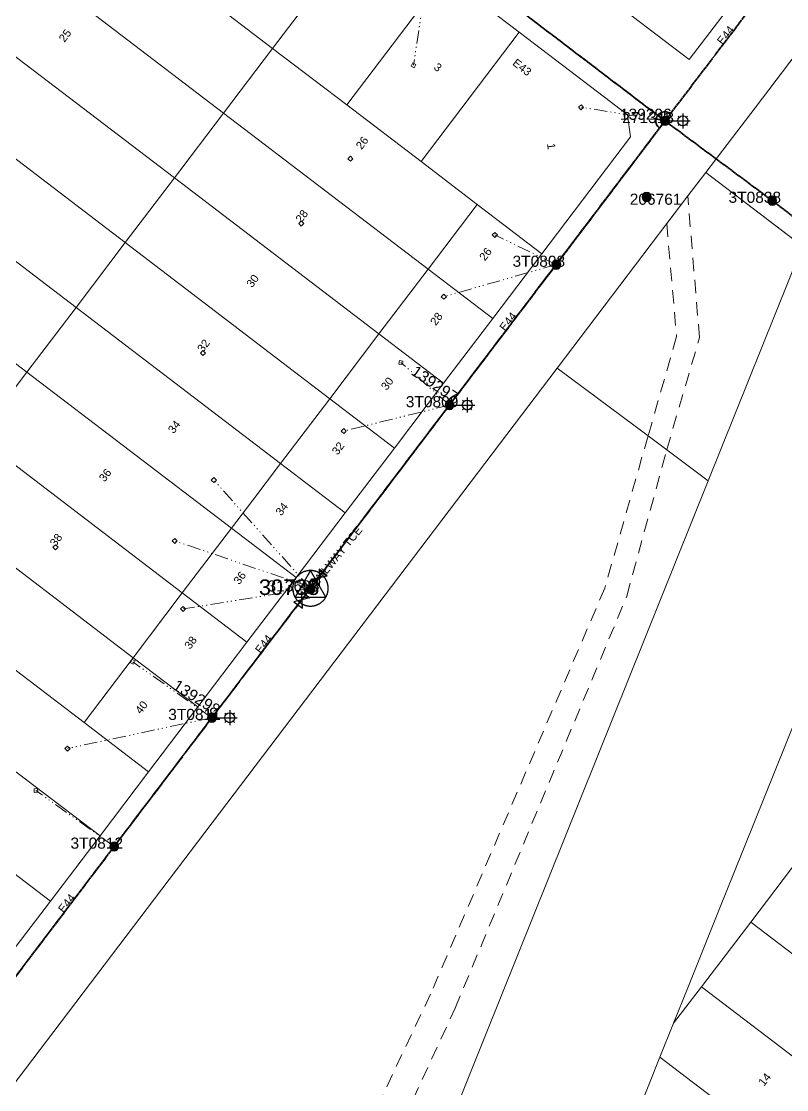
# Model space of a CAD drawing. Header units: metres. Extents: x 264899 to 270320, y 6185871 to 6191197.
# Drawn here: x 267766.3 to 267938.5, y 6186686.3 to 6186926.6 of the extents above; entities that cross this region are included whole.
import ezdxf
from ezdxf.enums import TextEntityAlignment as Align

# ---------------------------------------------------------------- set-up
doc = ezdxf.new("R2010")
doc.units = ezdxf.units.M
for name, pattern in [('Cable Exist OH', [1, 1, 0]), ('Dash', [5, 3, -2]), ('DASHED', [19.05, 12.7, -6.35]), ('PHANTOMX2', [6.6, 3, -0.75, 0.2, -0.75, 0.2, -0.75, 0.2, -0.75])]:
    doc.linetypes.add(name, pattern=pattern)
doc.layers.get('0').update_dxf_attribs({"color": 6})
for name, color, linetype, lineweight in [('_User_HV_Exist', 1, 'Continuous', 35), ('_User_LV_Exist', 5, 'Continuous', 35), ('Cadastre Easements_SP_EXT', 58, 'DASHED', 15), ('Cadastre Land Parcels_SP_EXT', 118, 'Continuous', 15), ('Cadastre Roads_SP_EXT', 218, 'Continuous', 15), ('Mains_HV_EXT', 13, 'Continuous', 25), ('Mains_LV_EXT', 163, 'Continuous', 25), ('Mains_SL_EXT', 131, 'Continuous', 25), ('Services_SP_EXT', 42, 'PHANTOMX2', 20)]:
    doc.layers.add(name, color=color, linetype=linetype, lineweight=lineweight)
for name, color, linetype in [('Equip_LV_EXT', 7, 'Continuous'), ('Equip_SP_SL_EXT', 7, 'Continuous'), ('Sub_SP_TR_HV_LV_EXT', 7, 'Continuous'), ('SupportsOH_SP_TR_HV_LV_SL_EXT', 7, 'Continuous')]:
    doc.layers.add(name, color=color, linetype=linetype)
doc.layers.get('0').freeze()
doc.styles.add('iecARIAL', font='arial.ttf', dxfattribs={"height": 2})
doc.styles.add('POLE_LABEL', font='arial.ttf', dxfattribs={"height": 2})
doc.styles.add('SL_LABEL', font='arial.ttf', dxfattribs={"height": 2})
doc.styles.get("Standard").update_dxf_attribs({"font": 'arial.ttf'})

# ---------------------------------------------------------------- blocks, each defined once
blk = doc.blocks.new('SUB_POLE_EXT')
at = {"flags": 128}
for points in [[(-0.05, 4), (-0.15, 4), (-0.25, 3.99), (-0.34, 3.99), (-0.44, 3.98), (-0.54, 3.96), (-0.64, 3.95), (-0.73, 3.93), (-0.83, 3.91), (-0.92, 3.89), (-1.02, 3.87), (-1.11, 3.84), (-1.21, 3.81), (-1.3, 3.78), (-1.39, 3.75), (-1.49, 3.71), (-1.58, 3.68), (-1.67, 3.64), (-1.75, 3.59), (-1.84, 3.55), (-1.93, 3.5), (-2.01, 3.46), (-2.1, 3.41), (-2.18, 3.35), (-2.26, 3.3), (-2.34, 3.24), (-2.42, 3.18), (-2.5, 3.12), (-2.58, 3.06), (-2.65, 3), (-2.72, 2.93), (-2.79, 2.86), (-2.86, 2.79), (-2.93, 2.72), (-3, 2.65), (-3.06, 2.58), (-3.12, 2.5), (-3.18, 2.42), (-3.24, 2.34), (-3.3, 2.26), (-3.35, 2.18), (-3.41, 2.1), (-3.46, 2.01), (-3.5, 1.93), (-3.55, 1.84), (-3.59, 1.75), (-3.64, 1.67), (-3.68, 1.58), (-3.71, 1.49), (-3.75, 1.39), (-3.78, 1.3), (-3.81, 1.21), (-3.84, 1.11), (-3.87, 1.02), (-3.89, 0.92), (-3.91, 0.83), (-3.93, 0.73), (-3.95, 0.64), (-3.96, 0.54), (-3.98, 0.44), (-3.99, 0.34), (-3.99, 0.25), (-4, 0.15), (-4, 0.05), (-4, -0.05), (-4, -0.15), (-3.99, -0.25), (-3.99, -0.34), (-3.98, -0.44), (-3.96, -0.54), (-3.95, -0.64), (-3.93, -0.73), (-3.91, -0.83), (-3.89, -0.92), (-3.87, -1.02), (-3.84, -1.11), (-3.81, -1.21), (-3.78, -1.3), (-3.75, -1.39), (-3.71, -1.49), (-3.68, -1.58), (-3.64, -1.67), (-3.59, -1.75), (-3.55, -1.84), (-3.5, -1.93), (-3.46, -2.01), (-3.41, -2.1), (-3.35, -2.18), (-3.3, -2.26), (-3.24, -2.34), (-3.18, -2.42), (-3.12, -2.5), (-3.06, -2.58), (-3, -2.65), (-2.93, -2.72), (-2.86, -2.79), (-2.79, -2.86), (-2.72, -2.93), (-2.65, -3), (-2.58, -3.06), (-2.5, -3.12), (-2.42, -3.18), (-2.34, -3.24), (-2.26, -3.3), (-2.18, -3.35), (-2.1, -3.41), (-2.01, -3.46), (-1.93, -3.5), (-1.84, -3.55), (-1.75, -3.59), (-1.67, -3.64), (-1.58, -3.68), (-1.49, -3.71), (-1.39, -3.75), (-1.3, -3.78), (-1.21, -3.81), (-1.11, -3.84), (-1.02, -3.87), (-0.92, -3.89), (-0.83, -3.91), (-0.73, -3.93), (-0.64, -3.95), (-0.54, -3.96), (-0.44, -3.98), (-0.34, -3.99), (-0.25, -3.99), (-0.15, -4), (-0.05, -4), (0.05, -4), (0.15, -4), (0.25, -3.99), (0.34, -3.99), (0.44, -3.98), (0.54, -3.96), (0.64, -3.95), (0.73, -3.93), (0.83, -3.91), (0.92, -3.89), (1.02, -3.87), (1.11, -3.84), (1.21, -3.81), (1.3, -3.78), (1.39, -3.75), (1.49, -3.71), (1.58, -3.68), (1.67, -3.64), (1.75, -3.59), (1.84, -3.55), (1.93, -3.5), (2.01, -3.46), (2.1, -3.41), (2.18, -3.35), (2.26, -3.3), (2.34, -3.24), (2.42, -3.18), (2.5, -3.12), (2.58, -3.06), (2.65, -3), (2.72, -2.93), (2.79, -2.86), (2.86, -2.79), (2.93, -2.72), (3, -2.65), (3.06, -2.58), (3.12, -2.5), (3.18, -2.42), (3.24, -2.34), (3.3, -2.26), (3.35, -2.18), (3.41, -2.1), (3.46, -2.01), (3.5, -1.93), (3.55, -1.84), (3.59, -1.75), (3.64, -1.67), (3.68, -1.58), (3.71, -1.49), (3.75, -1.39), (3.78, -1.3), (3.81, -1.21), (3.84, -1.11), (3.87, -1.02), (3.89, -0.92), (3.91, -0.83), (3.93, -0.73), (3.95, -0.64), (3.96, -0.54), (3.98, -0.44), (3.99, -0.34), (3.99, -0.25), (4, -0.15), (4, -0.05), (4, 0.05), (4, 0.15), (3.99, 0.25), (3.99, 0.34), (3.98, 0.44), (3.96, 0.54), (3.95, 0.64), (3.93, 0.73), (3.91, 0.83), (3.89, 0.92), (3.87, 1.02), (3.84, 1.11), (3.81, 1.21), (3.78, 1.3), (3.75, 1.39), (3.71, 1.49), (3.68, 1.58), (3.64, 1.67), (3.59, 1.75), (3.55, 1.84), (3.5, 1.93), (3.46, 2.01), (3.41, 2.1), (3.35, 2.18), (3.3, 2.26), (3.24, 2.34), (3.18, 2.42), (3.12, 2.5), (3.06, 2.58), (3, 2.65), (2.93, 2.72), (2.86, 2.79), (2.79, 2.86), (2.72, 2.93), (2.65, 3), (2.58, 3.06), (2.5, 3.12), (2.42, 3.18), (2.34, 3.24), (2.26, 3.3), (2.18, 3.35), (2.1, 3.41), (2.01, 3.46), (1.93, 3.5), (1.84, 3.55), (1.75, 3.59), (1.67, 3.64), (1.58, 3.68), (1.49, 3.71), (1.39, 3.75), (1.3, 3.78), (1.21, 3.81), (1.11, 3.84), (1.02, 3.87), (0.92, 3.89), (0.83, 3.91), (0.73, 3.93), (0.64, 3.95), (0.54, 3.96), (0.44, 3.98), (0.34, 3.99), (0.25, 3.99), (0.15, 4), (0.05, 4)], [(0, 4), (-3.46, -2), (3.46, -2)]]:
    blk.add_lwpolyline(points, close=True, dxfattribs=at)
at = {"flags": 8}
blk.add_attdef('ASSET_NUM', text='', height=2.5, dxfattribs=at).set_placement((0, 7), align=Align.MIDDLE_CENTER)
for tag, flags, p in [('STREET_CODE', 9, (-1.38, 1.45)), ('NO_PHASES', 9, (-1.38, 1.05)), ('OPERATED_BY', 9, (-1.38, 0.65)), ('MAINTAINED_BY', 9, (-1.38, 0.45)), ('ORIENTATION', 9, (-1.38, 0.25)), ('OWNED_BY', 9, (-1.38, 0.05)), ('CONSTRUCTED_VOLTAGE', 9, (-1.13, 0.75)), ('OPERATING_VOLTAGE', 9, (-1.13, 0.35)), ('STATE', 9, (-1.38, -0.35)), ('USAGE', 9, (-1.38, -0.75)), ('LEGEND', 9, (-1.38, -0.95)), ('SUBURB', 9, (-1.38, -1.15)), ('STREETNAME', 9, (-1.38, -1.35)), ('LOCATION', 9, (-1.38, -1.55)), ('NOTES', 9, (-1.38, -1.75)), ('Z', 1, (-1.38, -1.95)), ('SECONDARY_VOLTAGE', 9, (-1.13, -0.65)), ('SUBSTATION_TYPE', 9, (-1.13, -1.05))]:
    blk.add_attdef(tag, text='', height=0.1, dxfattribs=dict(flags=flags)).set_placement(p, align=Align.MIDDLE_LEFT)
blk = doc.blocks.new('LV_OH_LINKS_DISTFUSE_EXT')
for p, q in [((0, 0), (0.96, 0)), ((3.84, 0), (4.8, 0))]:
    blk.add_line(p, q)
blk.add_lwpolyline([(3.84, -1.2), (3.84, 1.2), (0.96, -1.2), (0.96, 1.2)], close=True)
at = {"flags": 9}
for tag, p in [('ACTUAL_STATUS', (0, 0)), ('CONSTRUCTED_VOLTAGE', (0, -0.2)), ('OPERATING_VOLTAGE', (0, -0.6)), ('ORIENTATION', (0, -0.8)), ('OWNED_BY', (0, -1)), ('STATE', (0, -1.2)), ('SWITCH_TYPE', (0, -1.4)), ('NO_PHASES', (0, -0.4)), ('USAGE', (0, -1.6)), ('NOTES', (0, -1.8))]:
    blk.add_attdef(tag, text='', height=0.2, dxfattribs=at).set_placement(p, align=Align.MIDDLE_LEFT)
at = {"flags": 1}
blk.add_attdef('Z', (0, 0), '', height=0.2, dxfattribs=at)
blk = doc.blocks.new('SL_LANTERN_EXT')
at = {"flags": 9}
for tag, p in [('LRATECODE', (-7.4, 0)), ('LOUTREACHVOCAB', (-7.2, 0)), ('LOUTREACH', (-7, 0)), ('LANTNUMBER', (-6.6, 0)), ('LNEW', (-6.4, 0)), ('LMASTVOCAB', (-6.2, 0)), ('LMAST', (-6, 0)), ('LLAMPVOCAB', (-5.8, 0)), ('LLAMP', (-5.6, 0)), ('LEXIST', (-5.4, 0)), ('LCHARGE3PERCENT', (-5.2, 0)), ('LCHARGE3', (-5, 0)), ('LCHARGE2PERCENT', (-4.8, 0)), ('LCHARGE2', (-4.6, 0)), ('LCHARGE1PERCENT', (-4.4, 0)), ('LCHARGE1', (-4.2, 0)), ('LCATEGORY', (-4, 0)), ('LBRACKETVOCAB', (-3.8, 0)), ('LBRACKET', (-3.6, 0)), ('LKINGHEIGHT', (-3.4, 0)), ('CREPLACE', (-3.2, 0)), ('CREMOVE', (-3, 0)), ('CNUMBER', (-2.8, 0)), ('CNEW', (-2.6, 0)), ('CEXIST', (-2.4, 0)), ('USAGE', (-2.2, 0)), ('STATE', (-2, 0)), ('OWNED_BY', (-1.8, 0)), ('ORIENTATION', (-1.6, 0)), ('OPERATING_VOLTAGE', (-1.4, 0)), ('NO_PHASES', (-1.2, 0)), ('LANTERN_TYPE', (-1, 0)), ('LANTERN_PURPOSE', (-0.8, 0)), ('CONTROL_TYPE', (-0.6, 0)), ('CONSTRUCTED_VOLTAGE', (-0.4, 0))]:
    blk.add_attdef(tag, text='', height=0.001, rotation=270, dxfattribs=at).set_placement(p, align=Align.MIDDLE_LEFT)
at = {"style": 'SL_LABEL', "flags": 9}
blk.add_attdef('STREET_CODE', text='', height=0.001, rotation=270, dxfattribs=at).set_placement((0, 0), align=Align.MIDDLE_LEFT)
at = {"flags": 1}
blk.add_attdef('Z', (0, 0), '', height=0.001, rotation=270, dxfattribs=at)
at = {"width": 0.9}
blk.add_attdef('LNUMBER', text='', height=1, dxfattribs=at).set_placement((7, -1), align=Align.MIDDLE_LEFT)
at = {"flags": 9}
for tag, p in [('LREMOVE', (0, -7.6)), ('LREPLACE', (0, -7.8)), ('LTYPE', (0, -8)), ('LTYPEVOCAB', (0, -8.2)), ('LEGEND', (0, -8.4)), ('SUBURB', (0, -8.6)), ('STREETNAME', (0, -8.8)), ('LOCATION', (0, -9)), ('NOTES', (0, -9.2)), ('MAINTAINED_BY', (0, -9.86))]:
    blk.add_attdef(tag, text='', height=0.001, dxfattribs=at).set_placement(p, align=Align.MIDDLE_LEFT)
blk.add_attdef('OPERATED_BY', (0, -9.61), '', height=0.001, dxfattribs=at)
blk.add_wipeout([(5.69, 0), (5.06, -1.06), (4, -1.69), (2.94, -1.06), (2.31, 0), (2.94, 1.06), (4, 1.69), (5.06, 1.06)])
for p, q in [((0, 0), (4, 0)), ((2.94, 1.06), (3.2, 0.8)), ((4, 1.69), (4, 0)), ((5.06, 1.06), (4.8, 0.8)), ((2.94, -1.06), (3.2, -0.8)), ((4, 0), (5.69, 0)), ((4, 0), (4, -1.69)), ((5.06, -1.06), (4.8, -0.8))]:
    blk.add_line(p, q)
blk.add_circle((4, 0), 1.12)
blk = doc.blocks.new('CCP_EXT')
at = {"flags": 9}
blk.add_attdef('NOTES', text='', height=0.2, dxfattribs=at).set_placement((0, -2), align=Align.MIDDLE_LEFT)
blk.add_wipeout([(0, 0.57), (0.57, 0), (0, -0.57), (-0.57, 0)])
blk.add_lwpolyline([(-0.57, 0), (0, 0.57), (0.57, 0), (0, -0.57), (-0.57, 0)])
at = {"flags": 1}
blk.add_attdef('Z', (0, 0), '', height=0.2, dxfattribs=at)
at = {"flags": 9}
for tag, p in [('CCP_TYPE', (0, 0)), ('CONSTRUCTED_VOLTAGE', (0, -0.2)), ('OPERATING_VOLTAGE', (0, -0.6)), ('ORIENTATION', (0, -0.8)), ('OWNED_BY', (0, -1)), ('STATE', (0, -1.8)), ('NO_PHASES', (0, -0.4)), ('USAGE', (0, -1.2)), ('LEGEND', (0, -1.4)), ('LIFE_SUPPORT', (0, -1.6))]:
    blk.add_attdef(tag, text='', height=0.2, dxfattribs=at).set_placement(p, align=Align.MIDDLE_LEFT)
blk = doc.blocks.new('POLE_EXT')
blk.add_hatch(color=256).paths.add_polyline_path([(-1, 0, 1), (1, 0, 1)])
blk.add_lwpolyline([(-1, 0, 1), (1, 0, 1)], format="xyb", close=True)
at = {"flags": 8}
blk.add_attdef('pNumber', text='', height=2, dxfattribs=at).set_placement((2.5, 2.5), align=Align.MIDDLE_CENTER)
at = {"style": 'POLE_LABEL', "flags": 9}
for tag, p in [('STRUCTURE_PLANT_NUMBER', (1.35, 0.03)), ('STREET_CODE', (1.35, -0.2))]:
    blk.add_attdef(tag, text='', height=0.2, dxfattribs=at).set_placement(p, align=Align.MIDDLE_LEFT)
at = {"flags": 9}
for tag, p in [('OWNED_BY', (1.35, -0.4)), ('SPECIAL_USE', (1.35, -0.8)), ('STATE', (1.35, -1)), ('cLV', (1.35, -1.4)), ('hDepth', (1.35, -1.6)), ('hDia', (1.35, -1.8)), ('cHV', (1.35, -2)), ('PARENT', (1.35, -0.6)), ('USAGE', (1.35, -1.2)), ('LBRACKET', (1.35, -2.2)), ('LExisting', (1.35, -2.4)), ('cLinedev', (1.35, -3.4)), ('pExisting', (1.35, -3.8)), ('pFooting', (1.35, -4.4)), ('pNew', (1.35, -4.6)), ('LANTNUMBER', (1.35, -2.6)), ('LOther', (1.35, -2.8)), ('LRemove', (1.35, -3)), ('LEGEND', (1.35, -3.2)), ('LOCATION', (1.35, -3.6)), ('PFNUMBER', (1.35, -4)), ('NEWPFNUMBER', (1.35, -4.2)), ('pRelocate', (1.35, -5)), ('pRemove', (1.35, -5.2)), ('pReplace', (1.35, -5.4)), ('pStay', (1.35, -5.6)), ('pType', (1.35, -5.8)), ('cspan', (1.35, -6)), ('STREETNAME', (1.35, -6.2)), ('SUBURB', (1.35, -6.4)), ('OPERATED_BY', (1.36, -7.01)), ('NOTES', (1.35, -6.6)), ('MAINTAINED_BY', (1.36, -6.81))]:
    blk.add_attdef(tag, text='', height=0.2, dxfattribs=at).set_placement(p, align=Align.MIDDLE_LEFT)
at = {"flags": 1}
blk.add_attdef('Z', (1.35, -7.33), '', height=0.2, dxfattribs=at)

msp = doc.modelspace()

# ---------------------------------------------------------------- linework, layer by layer
at = {"layer": '_User_LV_Exist', "linetype": 'Cable Exist OH'}
msp.add_lwpolyline([(267787.16, 6186740.97), (267763.33, 6186709.54)], dxfattribs=at)
at = {"layer": 'Cadastre Land Parcels_SP_EXT', "linetype": 'Continuous'}
for points in [[(267951.37, 6186891.98), (268027.65, 6186987.38), (268104.55, 6187083.54), (268135.08, 6187122.3), (268099.25, 6187128.08), (267931.43, 6186907.18), (267924.18, 6186897.63), (267920.37, 6186892.61), (267939.94, 6186877.7), (267951.37, 6186891.98)], [(267844.91, 6186949.6), (267813.79, 6186973.29), (267791.73, 6186944.24), (267822.83, 6186920.53), (267844.91, 6186949.6)], [(267933.22, 6186939.86), (267892.52, 6186970.83), (267875.92, 6186948.99), (267916.62, 6186918.01), (267933.22, 6186939.86)], [(267822.83, 6186920.53), (267791.73, 6186944.24), (267762.31, 6186966.67), (267751.24, 6186952.11), (267811.76, 6186905.96), (267822.83, 6186920.53)], [(267811.76, 6186905.96), (267751.24, 6186952.11), (267740.18, 6186937.54), (267800.7, 6186891.39), (267811.76, 6186905.96)], [(267861.62, 6186936.88), (267844.91, 6186949.6), (267822.83, 6186920.53), (267839.53, 6186907.79), (267861.62, 6186936.88)], [(267800.7, 6186891.39), (267740.18, 6186937.54), (267729.11, 6186922.98), (267789.64, 6186876.82), (267800.7, 6186891.39)], [(267878.33, 6186924.16), (267861.62, 6186936.88), (267839.53, 6186907.79), (267856.23, 6186895.06), (267878.33, 6186924.16)], [(267789.64, 6186876.82), (267729.11, 6186922.98), (267718.04, 6186908.41), (267778.57, 6186862.26), (267789.64, 6186876.82)], [(267903.42, 6186900.63), (267902.74, 6186905.59), (267899.08, 6186908.38), (267878.33, 6186924.16), (267856.23, 6186895.06), (267868.88, 6186885.41), (267883.43, 6186874.31), (267903.42, 6186900.63)], [(267868.88, 6186885.41), (267856.23, 6186895.06), (267839.53, 6186907.79), (267822.83, 6186920.53), (267811.76, 6186905.96), (267857.82, 6186870.84), (267868.88, 6186885.41)], [(267778.57, 6186862.26), (267718.04, 6186908.41), (267706.97, 6186893.85), (267767.51, 6186847.69), (267778.57, 6186862.26)], [(267857.82, 6186870.84), (267811.76, 6186905.96), (267800.7, 6186891.39), (267846.75, 6186856.27), (267857.82, 6186870.84)], [(267767.51, 6186847.69), (267706.97, 6186893.85), (267695.9, 6186879.28), (267756.45, 6186833.12), (267767.51, 6186847.69)], [(267846.75, 6186856.27), (267800.7, 6186891.39), (267789.64, 6186876.82), (267835.69, 6186841.71), (267846.75, 6186856.27)], [(267942.1, 6186876.05), (267920.37, 6186892.61), (267916.28, 6186887.33), (267911.54, 6186881.09), (267886.86, 6186848.59), (267907.34, 6186833.33), (267911.53, 6186830.21), (267920.88, 6186823.24), (267942.1, 6186876.05)], [(267883.43, 6186874.31), (267868.88, 6186885.41), (267857.82, 6186870.84), (267872.37, 6186859.75), (267883.43, 6186874.31)], [(267835.69, 6186841.71), (267789.64, 6186876.82), (267778.57, 6186862.26), (267824.62, 6186827.14), (267835.69, 6186841.71)], [(267872.37, 6186859.75), (267857.82, 6186870.84), (267846.75, 6186856.27), (267861.3, 6186845.18), (267872.37, 6186859.75)], [(267818.34, 6186818.87), (267824.62, 6186827.14), (267778.57, 6186862.26), (267767.51, 6186847.69), (267813.56, 6186812.57), (267818.34, 6186818.87)], [(267861.3, 6186845.18), (267846.75, 6186856.27), (267835.69, 6186841.71), (267850.24, 6186830.61), (267861.3, 6186845.18)], [(267813.56, 6186812.57), (267767.51, 6186847.69), (267756.45, 6186833.12), (267802.49, 6186798.01), (267813.56, 6186812.57)], [(267850.24, 6186830.61), (267835.69, 6186841.71), (267824.62, 6186827.14), (267839.17, 6186816.05), (267850.24, 6186830.61)], [(267802.49, 6186798.01), (267756.45, 6186833.12), (267745.38, 6186818.55), (267791.42, 6186783.44), (267802.49, 6186798.01)], [(267839.17, 6186816.05), (267824.62, 6186827.14), (267818.34, 6186818.87), (267813.56, 6186812.57), (267828.11, 6186801.48), (267839.17, 6186816.05)], [(267791.42, 6186783.44), (267745.38, 6186818.55), (267734.32, 6186803.98), (267780.36, 6186768.88), (267791.42, 6186783.44)], [(267828.11, 6186801.48), (267813.56, 6186812.57), (267802.49, 6186798.01), (267817.04, 6186786.91), (267828.11, 6186801.48)], [(267794.91, 6186757.78), (267780.36, 6186768.88), (267734.32, 6186803.98), (267723.26, 6186789.41), (267769.34, 6186754.48), (267783.98, 6186743.39), (267794.91, 6186757.78)], [(267817.04, 6186786.91), (267802.49, 6186798.01), (267791.42, 6186783.44), (267805.98, 6186772.35), (267817.04, 6186786.91)], [(267783.98, 6186743.39), (267769.34, 6186754.48), (267723.26, 6186789.41), (267712.19, 6186774.84), (267772.78, 6186728.65), (267783.98, 6186743.39)], [(267805.98, 6186772.35), (267791.42, 6186783.44), (267780.36, 6186768.88), (267794.91, 6186757.78), (267805.98, 6186772.35)], [(267949.76, 6186778.24), (267945.4, 6186781.56), (267926.68, 6186734.98), (267923.37, 6186726.76), (267916.29, 6186709.14), (267913.1, 6186701.19), (267919.36, 6186709.41), (267930.45, 6186723.96), (267941.53, 6186738.51), (267952.62, 6186753.06), (268001.1, 6186716.1), (268012.18, 6186730.65), (267949.76, 6186778.24)], [(267772.78, 6186728.65), (267712.19, 6186774.84), (267701.13, 6186760.28), (267761.72, 6186714.08), (267772.78, 6186728.65)], [(267990.01, 6186701.55), (267941.53, 6186738.51), (267930.45, 6186723.96), (267978.93, 6186687.01), (267990.01, 6186701.55)], [(267978.93, 6186687.01), (267930.45, 6186723.96), (267919.36, 6186709.41), (267967.84, 6186672.46), (267978.93, 6186687.01)], [(267967.84, 6186672.46), (267919.36, 6186709.41), (267913.1, 6186701.19), (267910.02, 6186693.54), (267956.76, 6186657.91), (267967.84, 6186672.46)], [(267956.76, 6186657.91), (267910.02, 6186693.54), (267902.83, 6186675.64), (267895.97, 6186658.58), (267934.59, 6186628.82), (267956.76, 6186657.91)]]:
    msp.add_lwpolyline(points, close=True, dxfattribs=at)
for points in [[(267902.83, 6186675.64), (267910.02, 6186693.54), (267913.1, 6186701.19), (267916.29, 6186709.14), (267923.37, 6186726.76), (267926.68, 6186734.98), (267945.4, 6186781.56), (267952.47, 6186799.17), (267959.55, 6186816.77), (267966.62, 6186834.37), (267973.69, 6186851.97), (267942.1, 6186876.05), (267920.88, 6186823.24), (267834.88, 6186609.24)], [(267756.88, 6186433.53), (267780.9, 6186479.51), (267801.82, 6186526.97), (267834.88, 6186609.24), (267920.88, 6186823.24), (267911.53, 6186830.21), (267907.34, 6186833.33), (267886.86, 6186848.59), (267754.12, 6186673.85)]]:
    msp.add_lwpolyline(points, dxfattribs=at)
at = {"layer": 'Mains_LV_EXT', "linetype": 'Continuous'}
msp.add_lwpolyline([(267912.35, 6186905.79, 1.032847), (267909.94, 6186902.6)], format="xyb", dxfattribs=at)
at = {"layer": 'Mains_LV_EXT', "linetype": 'Cable Exist OH'}
msp.add_lwpolyline([(267787.16, 6186740.97), (267763.33, 6186709.54)], dxfattribs=at)

# ---------------------------------------------------------------- block references
at = {"layer": 'Equip_LV_EXT'}
for p, rotation in [((267831.78, 6186799.64), 50.9592933038208), ((267830.84, 6186798.41), 233.4531007219327)]:
    msp.add_blockref('LV_OH_LINKS_DISTFUSE_EXT', p, dxfattribs=dict(at, rotation=rotation))
at = {"layer": 'Sub_SP_TR_HV_LV_EXT'}
ref = msp.add_blockref('SUB_POLE_EXT', (267831.33, 6186799.05), dxfattribs=at)
ref.add_attrib('ASSET_NUM', '30738', dxfattribs={"layer": '0', "height": 3.5}).set_placement((267833.33, 6186799.3), align=Align.MIDDLE_RIGHT)
at = {"layer": 'SupportsOH_SP_TR_HV_LV_SL_EXT'}
ref = msp.add_blockref('POLE_EXT', (267907.04, 6186887.09), dxfattribs=at)
ref.add_attrib('ASSET_NUM', '206761', dxfattribs={"layer": '0', "height": 2.5, "style": 'POLE_LABEL'}).set_placement((267909.04, 6186887.84), align=Align.TOP_CENTER)
ref = msp.add_blockref('POLE_EXT', (267935.29, 6186886.27), dxfattribs=at)
ref.add_attrib('ASSET_NUM', '3T0838', dxfattribs={"layer": '0', "height": 2.5, "style": 'POLE_LABEL'}).set_placement((267937.29, 6186887.02), align=Align.MIDDLE_RIGHT)
ref = msp.add_blockref('POLE_EXT', (267886.67, 6186871.88), dxfattribs=at)
ref.add_attrib('ASSET_NUM', '3T0808', dxfattribs={"layer": '0', "height": 2.5, "style": 'POLE_LABEL'}).set_placement((267888.67, 6186872.63), align=Align.MIDDLE_RIGHT)
ref = msp.add_blockref('POLE_EXT', (267831.33, 6186798.84), dxfattribs=at)
ref.add_attrib('ASSET_NUM', '313695', dxfattribs={"layer": '0', "height": 2.5, "style": 'POLE_LABEL'}).set_placement((267833.33, 6186799.59), align=Align.MIDDLE_RIGHT)
ref = msp.add_blockref('POLE_EXT', (267787.16, 6186740.97), dxfattribs=at)
ref.add_attrib('ASSET_NUM', '3T0812', dxfattribs={"layer": '0', "height": 2.5, "style": 'POLE_LABEL'}).set_placement((267789.16, 6186741.72), align=Align.MIDDLE_RIGHT)

# ---------------------------------------------------------------- texts
at = {"layer": 'Cadastre Land Parcels_SP_EXT'}
for s, rotation, p in [('25', 53.01, (267775.97, 6186921.75)), ('3', 323.1, (267858.93, 6186915.97)), ('26', 53.01, (267842.84, 6186897.6)), ('1', 278.1, (267884.59, 6186899.08)), ('28', 53.01, (267829.26, 6186881.12)), ('26', 53.01, (267870.62, 6186872.58)), ('30', 53.01, (267818.19, 6186866.55)), ('28', 53.01, (267859.56, 6186858.01)), ('32', 53.01, (267807.13, 6186851.98)), ('30', 53.01, (267848.49, 6186843.44)), ('34', 52.23, (267800.52, 6186833.71)), ('32', 53.01, (267837.43, 6186828.88)), ('36', 53.01, (267785, 6186822.85)), ('34', 53.01, (267824.76, 6186815.22)), ('38', 53.01, (267773.94, 6186808.28)), ('36', 53.01, (267815.3, 6186799.74)), ('38', 53.01, (267804.23, 6186785.18)), ('40', 53.01, (267793.17, 6186770.61)), ('14', 51.56, (267933.42, 6186686.9))]:
    msp.add_text(s, height=1.8, rotation=rotation, dxfattribs=at).set_placement(p)
at = {"layer": 'Cadastre Roads_SP_EXT'}
msp.add_text('RAILWAY TCE', height=1.8, rotation=50.7442, dxfattribs=at).set_placement((267832.36, 6186798.87))
at = {"layer": 'Mains_LV_EXT'}
for s, rotation, p in [('E44', 51.9083, (267924.12, 6186921.18)), ('E43', 322.0156, (267876.67, 6186916.93)), ('E44', 51.9031, (267875.14, 6186856.76)), ('E44', 51.9036, (267820.14, 6186784.19)), ('E44', 51.9041, (267775.78, 6186725.87))]:
    msp.add_text(s, height=1.8, rotation=rotation, dxfattribs=at).set_placement(p)

# ---------------------------------------------------------------- next in the draw order: block references
at = {"layer": 'Equip_SP_SL_EXT'}
ref = msp.add_blockref('SL_LANTERN_EXT', (267911.16, 6186904.21), dxfattribs=at)
ref.add_attrib('ASSET_NUM', '139296', dxfattribs={"layer": '0', "height": 2.5, "rotation": 0.0675, "style": 'iecARIAL'}).set_placement((267912.66, 6186905.71), align=Align.MIDDLE_RIGHT)
ref = msp.add_blockref('SL_LANTERN_EXT', (267862.64, 6186840.28), dxfattribs=at)
ref.add_attrib('ASSET_NUM', '139297', dxfattribs={"layer": '0', "height": 2.5, "rotation": 325.808, "style": 'iecARIAL'}).set_placement((267864.14, 6186841.78), align=Align.MIDDLE_RIGHT)
ref = msp.add_blockref('SL_LANTERN_EXT', (267809.16, 6186769.93), dxfattribs=at)
ref.add_attrib('ASSET_NUM', '139298', dxfattribs={"layer": '0', "height": 2.5, "rotation": 327.9127, "style": 'iecARIAL'}).set_placement((267810.66, 6186771.43), align=Align.MIDDLE_RIGHT)
at = {"layer": 'Services_SP_EXT'}
for p, rotation in [((267854.53, 6186916.71), 285.9342005518475), ((267892.26, 6186907.29), 171.792277102006), ((267840.32, 6186895.68), 90.0000000000002), ((267829.26, 6186881.12), 90.0000000000002), ((267807.13, 6186851.98), 90.0000000000002), ((267851.71, 6186849.84), 126.5800864673157), ((267773.94, 6186808.28), 90.0000000000002), ((267791.34, 6186782.5), 110.4596005409906), ((267776.65, 6186763), 181.5969217525482), ((267769.54, 6186753.56), 139.4782758420951)]:
    msp.add_blockref('CCP_EXT', p, dxfattribs=dict(at, rotation=rotation))
for p in [(267872.84, 6186878.56), (267861.36, 6186864.66), (267838.84, 6186834.42), (267809.58, 6186823.4), (267800.78, 6186809.72), (267802.66, 6186794.42)]:
    msp.add_blockref('CCP_EXT', p, dxfattribs=at)

# ---------------------------------------------------------------- next in the draw order: linework, layer by layer
at = {"layer": '_User_HV_Exist', "linetype": 'Cable Exist OH'}
for points in [[(267911.16, 6186904.21), (267936, 6186936.9), (267997.37, 6187017.73)], [(267822.34, 6186971.8), (267911.16, 6186904.21)], [(267911.16, 6186904.21), (267831.33, 6186799.05)], [(267911.16, 6186904.21), (267935.29, 6186886.27), (267975.64, 6186855.55)]]:
    msp.add_lwpolyline(points, dxfattribs=at)
at = {"layer": '_User_LV_Exist', "linetype": 'Cable Exist OH'}
for points in [[(267911.16, 6186904.21), (267866.87, 6186937.92)], [(267911.16, 6186904.21), (267936, 6186936.9)], [(267886.67, 6186871.88), (267911.16, 6186904.21)], [(267862.64, 6186840.28), (267886.67, 6186871.88)], [(267862.64, 6186840.28), (267831.33, 6186799.05)], [(267831.33, 6186799.05), (267809.16, 6186769.93)], [(267809.16, 6186769.93), (267787.16, 6186740.97)]]:
    msp.add_lwpolyline(points, dxfattribs=at)
at = {"layer": '_User_LV_Exist', "linetype": 'Continuous'}
msp.add_lwpolyline([(267912.35, 6186905.79, 1.032847), (267909.94, 6186902.6)], format="xyb", dxfattribs=at)
at = {"layer": 'Cadastre Easements_SP_EXT', "linetype": 'Dash'}
msp.add_lwpolyline([(267737.15, 6186418.52), (267782.35, 6186508.6), (267786.62, 6186531.05), (267819.11, 6186604.54), (267823.72, 6186614.97), (267848.15, 6186670.37), (267863.89, 6186704.58), (267902.55, 6186797.29), (267911.53, 6186830.21), (267918.92, 6186855.46), (267916.28, 6186887.33), (267911.54, 6186881.09), (267913.77, 6186855.68), (267907.34, 6186833.33), (267897.61, 6186799.1), (267858.35, 6186707.71), (267842.33, 6186673.88), (267817.45, 6186619.05), (267811.78, 6186606.58), (267779.43, 6186535.48), (267774.98, 6186513.32), (267729.42, 6186424.92)], dxfattribs=at)
at = {"layer": 'Mains_HV_EXT', "linetype": 'Cable Exist OH'}
for points in [[(267911.16, 6186904.21), (267936, 6186936.9), (267997.37, 6187017.73)], [(267822.34, 6186971.8), (267911.16, 6186904.21)], [(267911.16, 6186904.21), (267831.33, 6186799.05)], [(267911.16, 6186904.21), (267935.29, 6186886.27), (267975.64, 6186855.55)]]:
    msp.add_lwpolyline(points, dxfattribs=at)
at = {"layer": 'Mains_LV_EXT', "linetype": 'Cable Exist OH'}
for points in [[(267911.16, 6186904.21), (267866.87, 6186937.92)], [(267911.16, 6186904.21), (267936, 6186936.9)], [(267886.67, 6186871.88), (267911.16, 6186904.21)], [(267862.64, 6186840.28), (267886.67, 6186871.88)], [(267862.64, 6186840.28), (267831.33, 6186799.05)], [(267831.33, 6186799.05), (267809.16, 6186769.93)], [(267809.16, 6186769.93), (267787.16, 6186740.97)]]:
    msp.add_lwpolyline(points, dxfattribs=at)
at = {"layer": 'Mains_SL_EXT', "linetype": 'Cable Exist OH'}
for points in [[(267862.64, 6186840.28), (267886.67, 6186871.88), (267911.16, 6186904.21)], [(267809.16, 6186769.93), (267831.33, 6186799.05), (267862.64, 6186840.28)], [(267733.89, 6186670.84), (267763.33, 6186709.54), (267787.16, 6186740.97), (267809.16, 6186769.93)]]:
    msp.add_lwpolyline(points, dxfattribs=at)
at = {"layer": 'Services_SP_EXT'}
for points in [[(267858.72, 6186944.12), (267854.53, 6186916.71)], [(267911.16, 6186904.21), (267892.26, 6186907.29)], [(267886.67, 6186871.88), (267872.84, 6186878.56)], [(267886.67, 6186871.88), (267861.36, 6186864.66)], [(267862.64, 6186840.28), (267851.71, 6186849.84)], [(267862.64, 6186840.28), (267838.84, 6186834.42)], [(267831.32, 6186799), (267809.58, 6186823.4)], [(267831.49, 6186799.28), (267800.78, 6186809.72)], [(267831.32, 6186799), (267802.66, 6186794.42)], [(267809.16, 6186769.93), (267791.34, 6186782.5)], [(267809.16, 6186769.93), (267776.65, 6186763)], [(267787.16, 6186740.97), (267769.54, 6186753.56)]]:
    msp.add_lwpolyline(points, dxfattribs=at)

# ---------------------------------------------------------------- next in the draw order: block references
at = {"layer": 'SupportsOH_SP_TR_HV_LV_SL_EXT'}
ref = msp.add_blockref('POLE_EXT', (267911.16, 6186904.21), dxfattribs=at)
ref.add_attrib('ASSET_NUM', '271318', dxfattribs={"layer": '0', "height": 2.5, "style": 'POLE_LABEL'}).set_placement((267913.16, 6186904.96), align=Align.MIDDLE_RIGHT)
ref = msp.add_blockref('POLE_EXT', (267862.64, 6186840.28), dxfattribs=at)
ref.add_attrib('ASSET_NUM', '3T0809', dxfattribs={"layer": '0', "height": 2.5, "style": 'POLE_LABEL'}).set_placement((267864.64, 6186841.03), align=Align.MIDDLE_RIGHT)
ref = msp.add_blockref('POLE_EXT', (267809.16, 6186769.93), dxfattribs=at)
ref.add_attrib('ASSET_NUM', '3T0811', dxfattribs={"layer": '0', "height": 2.5, "style": 'POLE_LABEL'}).set_placement((267811.16, 6186770.68), align=Align.MIDDLE_RIGHT)

doc.saveas('drawing.dxf')
